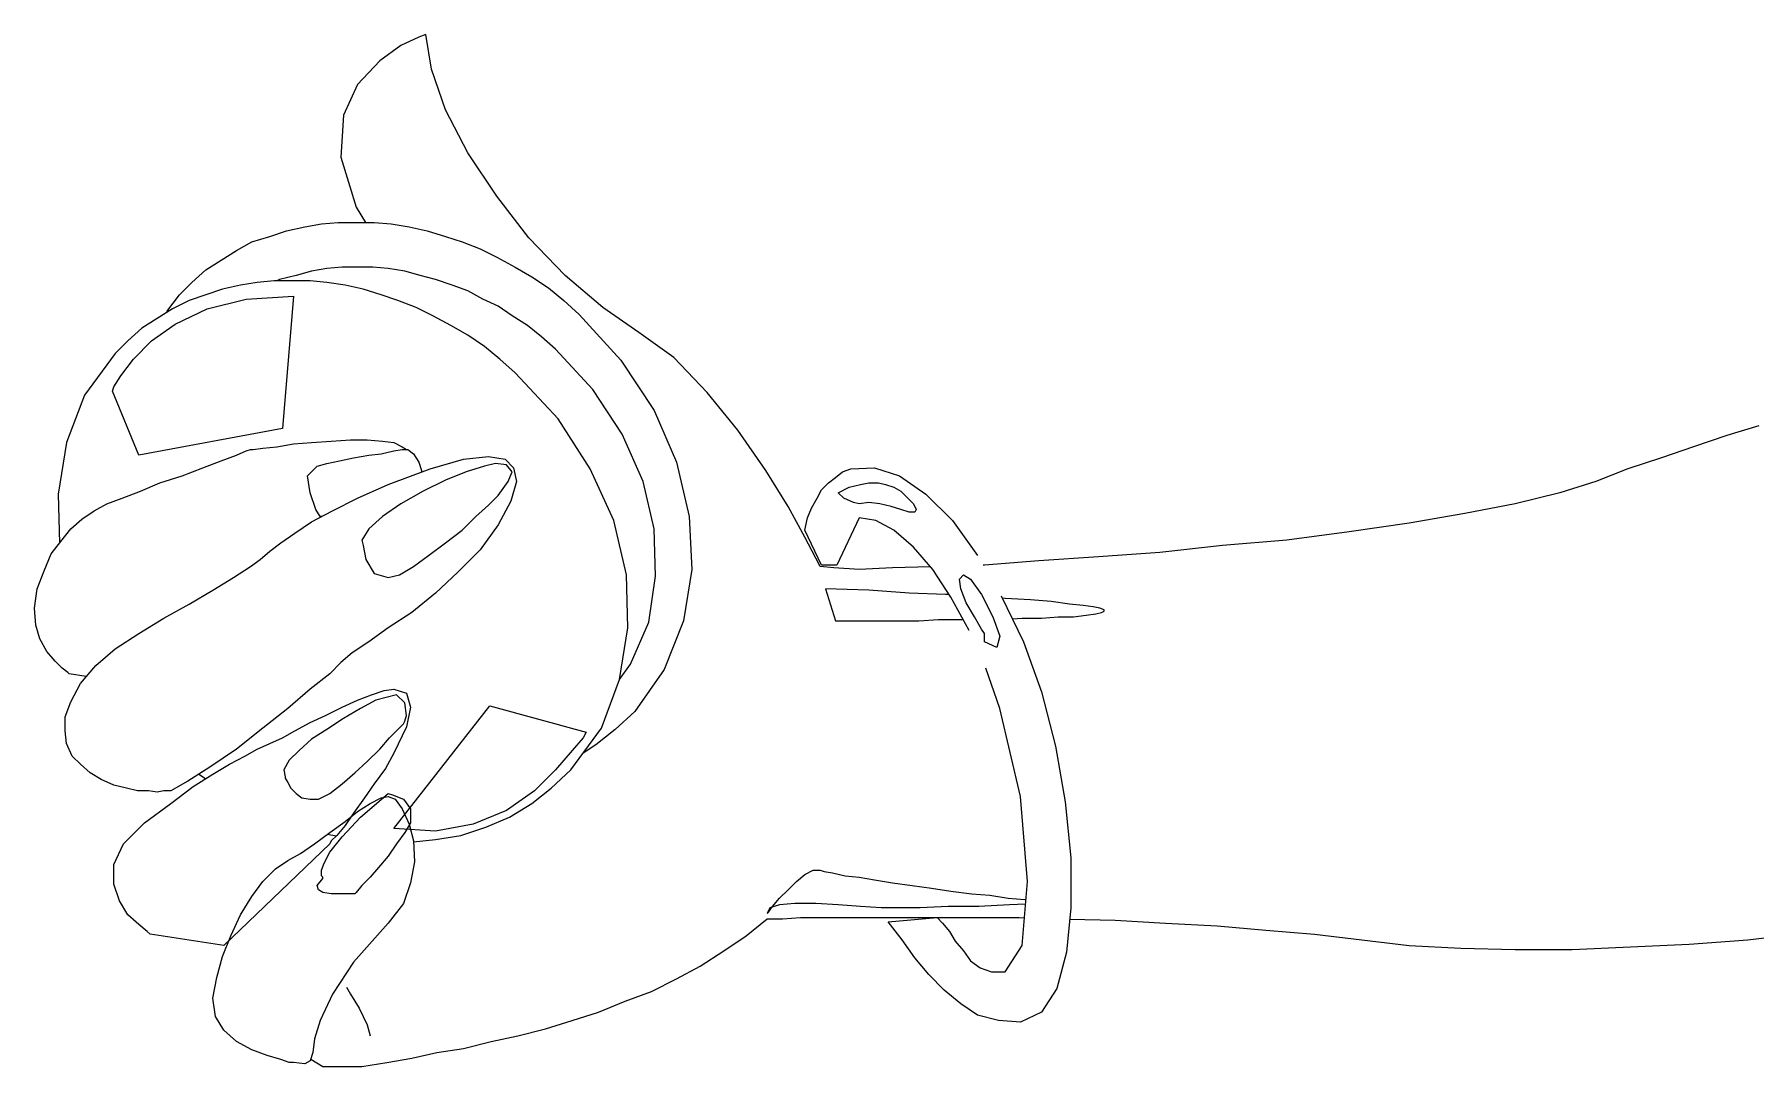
# Model space of a CAD drawing. Extents: x 136.13 to 137.16, y 60.01 to 61.78.
# Drawn here: x 136.2589 to 136.481, y 61.0778 to 61.2109 of the extents above; entities that cross this region are included whole.
import ezdxf

# ---------------------------------------------------------------- set-up
doc = ezdxf.new("R2010")
doc.units = 0
doc.layers.get('0').update_dxf_attribs({"linetype": 'CONTINUOUS'})

msp = doc.modelspace()

# ---------------------------------------------------------------- linework, layer by layer
at = {"linetype": 'CONTINUOUS'}
for points in [[(136.37454, 61.14225), (136.36963, 61.1421), (136.36531, 61.14191), (136.36208, 61.1421), (136.36029, 61.14228), (136.35974, 61.14336), (136.3583, 61.14605), (136.35615, 61.15001), (136.35328, 61.15467), (136.34968, 61.15989), (136.34572, 61.16474), (136.34142, 61.16924), (136.33692, 61.17247), (136.33225, 61.1757), (136.3274, 61.17984), (136.32272, 61.18469), (136.31859, 61.19008), (136.31482, 61.19565), (136.31194, 61.20122), (136.31014, 61.20644), (136.30943, 61.21093), (136.30853, 61.21057), (136.30619, 61.20949), (136.30349, 61.20751), (136.30062, 61.20446), (136.29882, 61.2005), (136.29846, 61.19511), (136.30044, 61.18864), (136.30163, 61.18666)], [(136.276, 61.17516), (136.27762, 61.17732), (136.27923, 61.17894), (136.28103, 61.18055), (136.283, 61.18181), (136.28498, 61.18307), (136.28696, 61.18415), (136.2893, 61.18487), (136.29146, 61.18559), (136.29379, 61.18612), (136.29595, 61.18649), (136.2981, 61.18666), (136.30044, 61.18666), (136.30277, 61.18666), (136.30493, 61.18649), (136.30727, 61.18612), (136.3096, 61.18559), (136.31194, 61.18487), (136.31409, 61.18415), (136.31644, 61.18325), (136.31859, 61.18217), (136.32093, 61.18091), (136.32308, 61.17965), (136.32524, 61.17822), (136.32721, 61.1766), (136.32919, 61.1748), (136.33458, 61.16888), (136.3389, 61.1624), (136.34177, 61.15576), (136.34339, 61.14875), (136.34375, 61.14191), (136.34267, 61.13527), (136.34016, 61.12898), (136.33638, 61.12358), (136.33386, 61.12125), (136.33135, 61.11928), (136.32973, 61.11819), (136.32973, 61.11819)], [(136.33441, 61.12772), (136.33584, 61.12969), (136.33818, 61.13509), (136.33907, 61.14102), (136.3389, 61.14713), (136.33746, 61.15324), (136.33476, 61.15935), (136.33099, 61.1651), (136.32614, 61.17031), (136.32434, 61.17193), (136.32255, 61.17337), (136.32057, 61.17463), (136.31877, 61.17588), (136.31679, 61.17678), (136.31482, 61.17786), (136.31284, 61.17858), (136.31069, 61.1793), (136.30871, 61.17984), (136.30673, 61.18038), (136.30458, 61.18074), (136.3026, 61.18091), (136.30062, 61.18091), (136.29864, 61.18091), (136.29667, 61.18074), (136.29469, 61.18038), (136.29271, 61.17984), (136.29056, 61.1793), (136.2902, 61.17912), (136.2902, 61.17912)], [(136.30782, 61.10675), (136.31069, 61.10705), (136.31392, 61.10759), (136.31715, 61.10867), (136.32021, 61.10993), (136.32308, 61.11172), (136.3256, 61.1137), (136.32811, 61.11604), (136.33207, 61.12143), (136.33441, 61.12772), (136.33548, 61.13437), (136.33531, 61.1412), (136.33369, 61.14821), (136.33063, 61.15486), (136.3265, 61.16133), (136.32093, 61.16726), (136.31895, 61.16905), (136.31697, 61.17067), (136.31482, 61.17211), (136.31266, 61.17337), (136.31033, 61.17463), (136.30817, 61.1757), (136.30583, 61.1766), (136.30368, 61.17732), (136.30134, 61.17804), (136.299, 61.17858), (136.29667, 61.17894), (136.29451, 61.17912), (136.29217, 61.17912), (136.28984, 61.17912), (136.28768, 61.17894), (136.28552, 61.17858), (136.28319, 61.17804), (136.28103, 61.17732), (136.27887, 61.1766), (136.27672, 61.17552), (136.27474, 61.17426), (136.27276, 61.17301), (136.27097, 61.17139), (136.26935, 61.16977), (136.26539, 61.16438), (136.26306, 61.15827), (136.26198, 61.15162), (136.26215, 61.14527)], [(136.2724, 61.15665), (136.26899, 61.16492), (136.26917, 61.16546), (136.27007, 61.16689), (136.27169, 61.16905), (136.27402, 61.17139), (136.27708, 61.17354), (136.28121, 61.17552), (136.28624, 61.17678), (136.29235, 61.17714), (136.29091, 61.16007), (136.2724, 61.15665)], [(136.26558, 61.12808), (136.26342, 61.12844), (136.26324, 61.12862), (136.26252, 61.12916), (136.26162, 61.13005), (136.26054, 61.13131), (136.25964, 61.13293), (136.25911, 61.13473), (136.25892, 61.13689), (136.25928, 61.1394), (136.26018, 61.14174), (136.26108, 61.1439), (136.26234, 61.14551), (136.2636, 61.14713), (136.26503, 61.14839), (136.26665, 61.14947), (136.26827, 61.15037), (136.27025, 61.15108), (136.27259, 61.15198), (136.2751, 61.15306), (136.27798, 61.15396), (136.28067, 61.15503), (136.283, 61.15593), (136.28498, 61.15665), (136.28624, 61.15719), (136.28678, 61.15738), (136.28714, 61.15738), (136.2884, 61.15755), (136.2902, 61.15773), (136.29235, 61.15809), (136.29469, 61.15827), (136.29721, 61.15845), (136.29972, 61.15863), (136.30187, 61.15863), (136.30385, 61.15845), (136.30529, 61.15827), (136.30637, 61.15773), (136.30691, 61.15738), (136.30691, 61.15738)], [(136.48141, 61.16043), (136.47728, 61.15917), (136.47296, 61.15773), (136.46883, 61.15629), (136.46451, 61.15486), (136.46038, 61.15324), (136.45571, 61.1518), (136.44996, 61.15037), (136.44349, 61.14911), (136.4363, 61.14785), (136.42857, 61.14677), (136.42049, 61.14569), (136.41222, 61.14497), (136.40413, 61.14407), (136.39623, 61.14353), (136.3885, 61.143), (136.38149, 61.14246), (136.38133, 61.14245)], [(136.27654, 61.11334), (136.27636, 61.11334), (136.27564, 61.11334), (136.27474, 61.11317), (136.27366, 61.11334), (136.27223, 61.11334), (136.27079, 61.1137), (136.26917, 61.11406), (136.26755, 61.11478), (136.26612, 61.11568), (136.26486, 61.11676), (136.26378, 61.11783), (136.26306, 61.11945), (136.26288, 61.12107), (136.26288, 61.12287), (136.2636, 61.12484), (136.26486, 61.12718), (136.26683, 61.12952), (136.26935, 61.13167), (136.2724, 61.13365), (136.27564, 61.13563), (136.27887, 61.13742), (136.28193, 61.13922), (136.28462, 61.14084), (136.28678, 61.14228), (136.28804, 61.14317), (136.2893, 61.14426), (136.29073, 61.14533), (136.29253, 61.14659), (136.29469, 61.14803), (136.29738, 61.14947), (136.30062, 61.15108), (136.30458, 61.15288), (136.30996, 61.15486), (136.31428, 61.15612), (136.31751, 61.15648), (136.31967, 61.15612), (136.32074, 61.15503), (136.3211, 61.15324), (136.32039, 61.15072), (136.31877, 61.14766), (136.31644, 61.14443), (136.31356, 61.14155), (136.31069, 61.13886), (136.30763, 61.13635), (136.30458, 61.13437), (136.30206, 61.13257), (136.2999, 61.13114), (136.29846, 61.12988), (136.29702, 61.12844), (136.29451, 61.12646), (136.29163, 61.12394), (136.2884, 61.12143), (136.28498, 61.11873), (136.28157, 61.1164), (136.2787, 61.1146), (136.27654, 61.11334)], [(136.29595, 61.14875), (136.29577, 61.14875), (136.29523, 61.14965), (136.29451, 61.1518), (136.29415, 61.15396), (136.29541, 61.15522), (136.29667, 61.15557), (136.29828, 61.15593), (136.30008, 61.15629), (136.30206, 61.15665), (136.30368, 61.15683), (136.30529, 61.15719), (136.30637, 61.15738), (136.30709, 61.15738), (136.30781, 61.15683), (136.30853, 61.15576), (136.30888, 61.15467), (136.30888, 61.15467), (136.30888, 61.1545)], [(136.30116, 61.14569), (136.30134, 61.14497), (136.3017, 61.14317), (136.30277, 61.14138), (136.30458, 61.14084), (136.30601, 61.1412), (136.30781, 61.14228), (136.30978, 61.14371), (136.31194, 61.14533), (136.31409, 61.14695), (136.31589, 61.14875), (136.31751, 61.15018), (136.31877, 61.15144), (136.32003, 61.15324), (136.32057, 61.1545), (136.31984, 61.1554), (136.31841, 61.15557), (136.31697, 61.15522), (136.31464, 61.1545), (136.31194, 61.15342), (136.30907, 61.15198), (136.30619, 61.15037), (136.30385, 61.14875), (136.30206, 61.14713), (136.30116, 61.14569)], [(136.36244, 61.14246), (136.36046, 61.14246), (136.3583, 61.14695), (136.35867, 61.14856), (136.3592, 61.14982), (136.35992, 61.15108), (136.36046, 61.15216), (136.36136, 61.15306), (136.36226, 61.15378), (136.36316, 61.1545), (136.36424, 61.15486), (136.36729, 61.15503), (136.37053, 61.15396), (136.37394, 61.15162), (136.37736, 61.14821), (136.38059, 61.14371)], [(136.36531, 61.15037), (136.3646, 61.15054), (136.36334, 61.15108), (136.36262, 61.1518), (136.36405, 61.15252), (136.3655, 61.15288), (136.36657, 61.15306), (136.36783, 61.15306), (136.36873, 61.15288), (136.3698, 61.15252), (136.3707, 61.15198), (136.37142, 61.15126), (136.37232, 61.15037), (136.37268, 61.14965), (136.37251, 61.14928), (136.37179, 61.14928), (136.3707, 61.14965), (136.36945, 61.15001), (136.36801, 61.15037), (136.36657, 61.15054), (136.36531, 61.15037)], [(136.37952, 61.13401), (136.37717, 61.13832), (136.37484, 61.14191), (136.37232, 61.14479), (136.3698, 61.14695), (136.36747, 61.14821), (136.36531, 61.14856), (136.36244, 61.14246)], [(136.38149, 61.13365), (136.38113, 61.13419), (136.38023, 61.1358), (136.37915, 61.1376), (136.37843, 61.1394), (136.37826, 61.14066), (136.37879, 61.1412), (136.37969, 61.14066), (136.38113, 61.13868), (136.38257, 61.1358), (136.38347, 61.13329), (136.38311, 61.13185), (136.38149, 61.13257), (136.38149, 61.13365)], [(136.361, 61.1394), (136.36226, 61.13527), (136.36262, 61.13527), (136.36334, 61.13527), (136.3646, 61.13527), (136.36621, 61.13527), (136.36819, 61.13527), (136.37053, 61.13527), (136.37304, 61.13527), (136.37556, 61.13545), (136.37826, 61.13545), (136.37873, 61.13545)], [(136.37695, 61.13866), (136.37646, 61.13868), (136.37179, 61.13886), (136.36657, 61.13922), (136.361, 61.1394)], [(136.38365, 61.13851), (136.38652, 61.13257), (136.38886, 61.1261), (136.39065, 61.11909), (136.39191, 61.11191), (136.39263, 61.10471), (136.39263, 61.09825), (136.39209, 61.0925), (136.39083, 61.08782), (136.38886, 61.08477), (136.38616, 61.08351), (136.38329, 61.08369), (136.38059, 61.08441), (136.37843, 61.08584), (136.37628, 61.08764), (136.3743, 61.08962), (136.37251, 61.09178), (136.37089, 61.09411), (136.36909, 61.09645), (136.37538, 61.09699), (136.3761, 61.09627), (136.377, 61.09519), (136.37771, 61.09394), (136.37879, 61.09268), (136.37969, 61.09142), (136.38095, 61.09052), (136.38239, 61.08998), (136.38418, 61.08998), (136.38634, 61.0934), (136.38706, 61.10166), (136.38616, 61.11262), (136.38347, 61.12394), (136.38167, 61.12916)], [(136.38508, 61.13554), (136.38634, 61.13563), (136.38886, 61.13563), (136.39102, 61.1358), (136.39299, 61.1358), (136.39461, 61.13599), (136.39587, 61.13616), (136.39659, 61.13635), (136.39694, 61.13653), (136.39694, 61.1367), (136.3964, 61.13689), (136.39551, 61.13706), (136.39425, 61.13725), (136.39245, 61.13742), (136.39012, 61.13778), (136.38742, 61.13796), (136.38418, 61.13815), (136.3838, 61.13818)], [(136.28336, 61.0934), (136.27384, 61.09483), (136.27348, 61.09519), (136.2724, 61.09609), (136.27097, 61.09735), (136.26988, 61.09915), (136.26917, 61.1013), (136.26917, 61.10382), (136.27043, 61.10652), (136.27312, 61.10921), (136.27654, 61.11172), (136.27941, 61.11388), (136.28193, 61.1155), (136.28409, 61.11676), (136.28606, 61.11783), (136.28768, 61.11873), (136.2893, 61.11945), (136.29091, 61.12017), (136.29253, 61.12107), (136.29451, 61.12215), (136.29648, 61.12305), (136.29864, 61.12413), (136.30062, 61.12503), (136.30242, 61.12574), (136.30403, 61.12628), (136.30529, 61.12646), (136.30691, 61.12592), (136.30745, 61.12413), (136.30691, 61.12161), (136.30529, 61.11819), (136.30421, 61.11622), (136.30277, 61.11424), (136.30152, 61.11244), (136.30008, 61.11047), (136.299, 61.10885), (136.29792, 61.10759), (136.29721, 61.10687), (136.29702, 61.10652), (136.28336, 61.0934)], [(136.29127, 61.11514), (136.29127, 61.11496), (136.29163, 61.11442), (136.29199, 61.1137), (136.29271, 61.11298), (136.29343, 61.11244), (136.29451, 61.11227), (136.29559, 61.11227), (136.29702, 61.11298), (136.29864, 61.11424), (136.30026, 61.11568), (136.30187, 61.11712), (136.30349, 61.11873), (136.30475, 61.12017), (136.30583, 61.12125), (136.30655, 61.12197), (136.30673, 61.12233), (136.30691, 61.12305), (136.30673, 61.12467), (136.30565, 61.12574), (136.30296, 61.12503), (136.30098, 61.12394), (136.29882, 61.12268), (136.29667, 61.12125), (136.29469, 61.11999), (136.29307, 61.11855), (136.29181, 61.1173), (136.2911, 61.11604), (136.29127, 61.11514)], [(136.31769, 61.1243), (136.33009, 61.12089), (136.32973, 61.12017), (136.3283, 61.11855), (136.32614, 61.11604), (136.32344, 61.11334), (136.31984, 61.11082), (136.31554, 61.10903), (136.31069, 61.10813), (136.30529, 61.10849), (136.31769, 61.1243)], [(136.28013, 61.1155), (136.28101, 61.11491)], [(136.29235, 61.0783), (136.29181, 61.0783), (136.29073, 61.07866), (136.28894, 61.0792), (136.28696, 61.07992), (136.28498, 61.08099), (136.28336, 61.08244), (136.28229, 61.08423), (136.28193, 61.08657), (136.28247, 61.08926), (136.28319, 61.09195), (136.28426, 61.09465), (136.28552, 61.09735), (136.28696, 61.09969), (136.2884, 61.10166), (136.29001, 61.10328), (136.29163, 61.10436), (136.29325, 61.10526), (136.29505, 61.10652), (136.29702, 61.10795), (136.299, 61.10939), (136.30062, 61.11065), (136.30223, 61.11172), (136.30368, 61.11244), (136.30458, 61.11262), (136.30547, 61.11227), (136.30637, 61.11101), (136.30727, 61.10903), (136.30781, 61.10687), (136.30798, 61.10418), (136.30745, 61.10148), (136.30655, 61.09879), (136.30458, 61.09627), (136.30008, 61.09124), (136.29738, 61.0871), (136.29577, 61.08369), (136.29505, 61.08135), (136.29486, 61.07956), (136.29451, 61.07848), (136.29379, 61.07812), (136.29235, 61.0783)], [(136.29612, 61.10202), (136.29612, 61.1022), (136.29595, 61.10238), (136.29595, 61.1031), (136.29631, 61.104), (136.29702, 61.10544), (136.29864, 61.10742), (136.30098, 61.10993), (136.30458, 61.11298), (136.30511, 61.1128), (136.30655, 61.11227), (136.30745, 61.11101), (136.30745, 61.10921), (136.30673, 61.10795), (136.30565, 61.10652), (136.30458, 61.1049), (136.30332, 61.10346), (136.30223, 61.1022), (136.30116, 61.10112), (136.30044, 61.10022), (136.30026, 61.10005), (136.2999, 61.10005), (136.29918, 61.10005), (136.29828, 61.10005), (136.29721, 61.10005), (136.29612, 61.10022), (136.29559, 61.10058), (136.29541, 61.10112), (136.29612, 61.10202)], [(136.29675, 61.10775), (136.29786, 61.10753)], [(136.35345, 61.09753), (136.35364, 61.0977), (136.35417, 61.09843), (136.35507, 61.09951), (136.35615, 61.10058), (136.35723, 61.10166), (136.3583, 61.10256), (136.35939, 61.1031), (136.36029, 61.1031), (136.36082, 61.10292), (136.3619, 61.10274), (136.36352, 61.10238), (136.36531, 61.1022), (136.36729, 61.10184), (136.36963, 61.10148), (136.37215, 61.10112), (136.37466, 61.10076), (136.37717, 61.10041), (136.37987, 61.10005), (136.38221, 61.09986), (136.38454, 61.09951), (136.3867, 61.09932), (136.38686, 61.09931)], [(136.3868, 61.09872), (136.38472, 61.09861), (136.38077, 61.09843), (136.37681, 61.09843), (136.37322, 61.09825), (136.37053, 61.09825), (136.36819, 61.09825), (136.3655, 61.09843), (136.36262, 61.09861), (136.35974, 61.09879), (136.35705, 61.09879), (136.35507, 61.09861), (136.35381, 61.09825), (136.35345, 61.09753)], [(136.29459, 61.07872), (136.29612, 61.07776), (136.30116, 61.07776), (136.30439, 61.0783), (136.30763, 61.07884), (136.31086, 61.07956), (136.31428, 61.08009), (136.31787, 61.08099), (136.32129, 61.08171), (136.32488, 61.08261), (136.3283, 61.08369), (136.33171, 61.08477), (136.33512, 61.0862), (136.33854, 61.08746), (136.34177, 61.08908), (136.34482, 61.0907), (136.34788, 61.09268), (136.35076, 61.09465), (136.35345, 61.09681), (136.35399, 61.09681), (136.35543, 61.09681), (136.35777, 61.09699), (136.361, 61.09699), (136.36495, 61.09699), (136.36945, 61.09699), (136.37448, 61.09699), (136.38005, 61.09699), (136.38598, 61.09699), (136.38665, 61.09697)], [(136.39249, 61.0968), (136.39838, 61.09663), (136.40485, 61.09627), (136.4115, 61.09591), (136.41779, 61.09537), (136.42408, 61.09483), (136.43019, 61.09411), (136.4363, 61.0934), (136.44295, 61.09304), (136.44996, 61.09285), (136.45733, 61.09285), (136.46487, 61.09321), (136.47243, 61.09357), (136.47997, 61.09411), (136.48752, 61.09501)], [(136.29918, 61.088), (136.29972, 61.0871), (136.3008, 61.08531), (136.30187, 61.08315), (136.30223, 61.08171)]]:
    msp.add_lwpolyline(points, dxfattribs=at)

doc.saveas('drawing.dxf')
